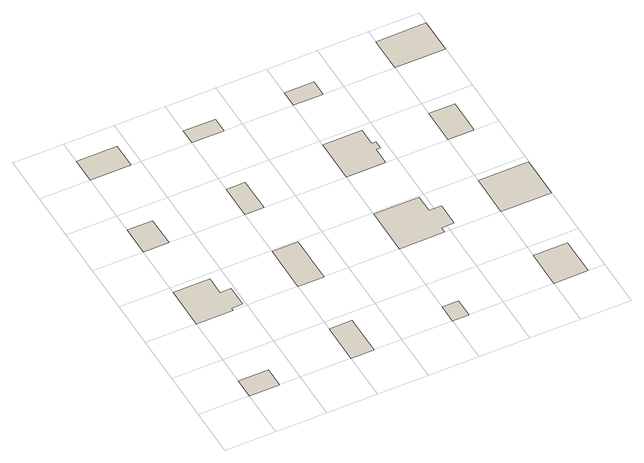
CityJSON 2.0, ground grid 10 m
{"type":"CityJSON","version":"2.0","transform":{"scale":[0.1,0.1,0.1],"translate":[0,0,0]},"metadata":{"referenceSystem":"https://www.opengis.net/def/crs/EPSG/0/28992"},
"CityObjects":{
"building1":{"type":"Building","attributes":{"roofType":"Shed","yearOfConstruction":1953,"function":"Industrial","storeysAboveGround":3},"geometry":[{"type":"MultiSurface","lod":"0","boundaries":[[[0,1,2,3]]]}]},
"building2":{"type":"Building","attributes":{"roofType":"Shed","yearOfConstruction":1951,"function":"Industrial","storeysAboveGround":3},"geometry":[{"type":"MultiSurface","lod":"0","boundaries":[[[4,5,6,7,8,9,10,11]]]}]},
"building3":{"type":"Building","attributes":{"roofType":"Flat","yearOfConstruction":1987,"function":"Residential","storeysAboveGround":3},"geometry":[{"type":"MultiSurface","lod":"0","boundaries":[[[12,13,14,15]]]}]},
"building4":{"type":"Building","attributes":{"roofType":"Flat","yearOfConstruction":2014,"function":"Industrial","storeysAboveGround":4},"geometry":[{"type":"MultiSurface","lod":"0","boundaries":[[[16,17,18,19]]]}]},
"building5":{"type":"Building","attributes":{"roofType":"Flat","yearOfConstruction":1946,"function":"Industrial","storeysAboveGround":1},"geometry":[{"type":"MultiSurface","lod":"0","boundaries":[[[20,21,22,23]]]}]},
"building6":{"type":"Building","attributes":{"roofType":"Flat","yearOfConstruction":1975,"function":"Industrial","storeysAboveGround":4},"geometry":[{"type":"MultiSurface","lod":"0","boundaries":[[[24,25,26,27]]]}]},
"building7":{"type":"Building","attributes":{"roofType":"Flat","yearOfConstruction":1951,"function":"Industrial","storeysAboveGround":5},"geometry":[{"type":"MultiSurface","lod":"0","boundaries":[[[28,29,30,31]]]}]},
"building8":{"type":"Building","attributes":{"roofType":"Hipped","yearOfConstruction":2006,"function":"Industrial","storeysAboveGround":2},"geometry":[{"type":"MultiSurface","lod":"0","boundaries":[[[32,33,34,35]]]}]},
"building9":{"type":"Building","attributes":{"roofType":"Gabled","yearOfConstruction":1976,"function":"Residential","storeysAboveGround":2},"geometry":[{"type":"MultiSurface","lod":"0","boundaries":[[[36,37,38,39]]]}]},
"building10":{"type":"Building","attributes":{"roofType":"Pyramidal","yearOfConstruction":2006,"function":"Residential","storeysAboveGround":3},"geometry":[{"type":"MultiSurface","lod":"0","boundaries":[[[40,41,42,43,44,45,46,47]]]}]},
"building11":{"type":"Building","attributes":{"roofType":"Flat","yearOfConstruction":1948,"function":"Residential","storeysAboveGround":2},"geometry":[{"type":"MultiSurface","lod":"0","boundaries":[[[48,49,50,51,52,53,54,55]]]}]},
"building12":{"type":"Building","attributes":{"roofType":"Hipped","yearOfConstruction":1989,"function":"Residential","storeysAboveGround":2},"geometry":[{"type":"MultiSurface","lod":"0","boundaries":[[[56,57,58,59]]]}]},
"building13":{"type":"Building","attributes":{"roofType":"Shed","yearOfConstruction":1952,"function":"Residential","storeysAboveGround":1},"geometry":[{"type":"MultiSurface","lod":"0","boundaries":[[[60,61,62,63]]]}]},
"building14":{"type":"Building","attributes":{"roofType":"Hipped","yearOfConstruction":1992,"function":"Residential","storeysAboveGround":1},"geometry":[{"type":"MultiSurface","lod":"0","boundaries":[[[64,65,66,67]]]}]},
"building15":{"type":"Building","attributes":{"roofType":"Flat","yearOfConstruction":1979,"function":"Residential","storeysAboveGround":1},"geometry":[{"type":"MultiSurface","lod":"0","boundaries":[[[68,69,70,71]]]}]},
"building16":{"type":"Building","attributes":{"roofType":"Flat","yearOfConstruction":1964,"function":"Residential","storeysAboveGround":4},"geometry":[{"type":"MultiSurface","lod":"0","boundaries":[[[72,73,74,75]]]}]}
},
"vertices":[
[59,0,0],[59,41,0],[0,41,0],[0,0,0],
[72,200,0],[72,206,0],[94,206,0],[94,249,0],[72,249,0],[72,287,0],[0,287,0],[0,200,0],
[50,400,0],[50,461,0],[0,461,0],[0,400,0],
[80,600,0],[80,652,0],[0,652,0],[0,600,0],
[245,0,0],[245,82,0],[200,82,0],[200,0,0],
[251,200,0],[251,297,0],[200,297,0],[200,200,0],
[237,400,0],[237,470,0],[200,470,0],[200,400,0],
[263,600,0],[263,632,0],[200,632,0],[200,600,0],
[432,0,0],[432,38,0],[400,38,0],[400,0,0],
[489,200,0],[489,212,0],[514,212,0],[514,260,0],[489,260,0],[489,297,0],[400,297,0],[400,200,0],
[477,400,0],[477,436,0],[486,436,0],[486,453,0],[477,453,0],[477,489,0],[400,489,0],[400,400,0],
[458,600,0],[458,634,0],[400,634,0],[400,600,0],
[667,0,0],[667,77,0],[600,77,0],[600,0,0],
[699,200,0],[699,286,0],[600,286,0],[600,200,0],
[651,400,0],[651,472,0],[600,472,0],[600,400,0],
[699,600,0],[699,672,0],[600,672,0],[600,600,0]
]}
